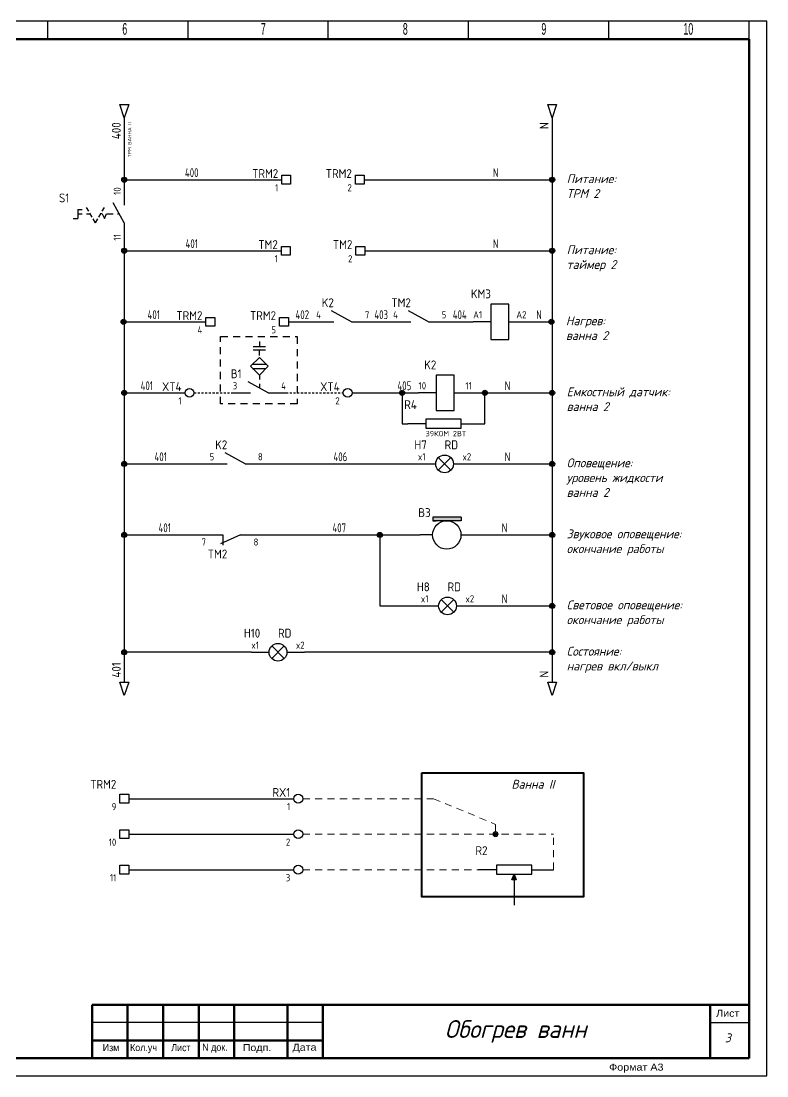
# Model space of a CAD drawing. Extents: x -319 to 3117, y -991 to 292.
# Drawn here: x 645.2 to 855.2, y -5 to 292 of the extents above; entities that cross this region are included whole.
import ezdxf
from ezdxf.enums import TextEntityAlignment as Align

# ---------------------------------------------------------------- set-up
doc = ezdxf.new("R2010")
doc.units = 0
doc.linetypes.add('Caddy_Dash', pattern=[3.5, 2, -1.5])
doc.linetypes.add('Caddy_Solid', pattern=[0])
doc.layers.get('0').update_dxf_attribs({"lineweight": 15})
for name, color, linetype in [('100', 7, 'Continuous'), ('DESC', 94, 'Continuous'), ('MISC', 7, 'Continuous'), ('SYMS', 7, 'Continuous'), ('TAGS', 7, 'Continuous'), ('TERMS', 7, 'Continuous'), ('WIRECOPY', 84, 'Continuous'), ('WIREFIXED', 84, 'Continuous'), ('WIREREF', 255, 'Continuous'), ('WIREREF_DEST', 84, 'Continuous'), ('WIRES', 7, 'Continuous')]:
    doc.layers.add(name, color=color, linetype=linetype)
doc.styles.add('Caddy_Vectorfont1n', font='arial.ttf', dxfattribs={"width": 1.1})
doc.styles.add('Caddy_Vectorfont1p', font='arial.ttf', dxfattribs={"width": 0.9})
doc.styles.add('SIMPLEX', font='simplex')
doc.styles.get("Standard").update_dxf_attribs({"font": 'GOST_Common Italic_0.ttf'})
doc.styles.add('WD_IEC', font='ISOCP2.shx', dxfattribs={"width": 0.9, "height": 4})

# ---------------------------------------------------------------- blocks, each defined once
blk = doc.blocks.new('HA1S4')
blk.add_lwpolyline([(0, -3.75), (-1.25, 0), (1.25, 0)], close=True)
at = {"style": 'WD_IEC', "flags": 8}
blk.add_attdef('WIRENO', (-1, 1.25), '', height=2.5, rotation=90, dxfattribs=at)
at = {"style": 'WD_IEC'}
blk.add_attdef('DESC1', text='', height=2.5, rotation=90, dxfattribs=at).set_placement((1, 1.25), align=Align.TOP_LEFT)
at = {"style": 'WD_IEC', "flags": 1}
blk.add_attdef('X2TERM01', (0, 0), '', height=0.32, dxfattribs=at)
blk.add_attdef('SIGCODE', text='', height=1, dxfattribs=at).set_placement((-2.5, -3.2), align=Align.RIGHT)
at = {"style": 'WD_IEC'}
blk.add_attdef('XREF', text='', height=2.5, rotation=90, dxfattribs=at).set_placement((0, -5), align=Align.MIDDLE_RIGHT)
blk = doc.blocks.new('HA1D2')
blk.add_lwpolyline([(0, 0), (-1.25, 3.75), (1.25, 3.75)], close=True)
at = {"style": 'WD_IEC'}
blk.add_attdef('XREF', text='', height=2.5, rotation=90, dxfattribs=at).set_placement((0, 5), align=Align.MIDDLE_LEFT)
at = {"style": 'WD_IEC', "flags": 1}
blk.add_attdef('SIGCODE', text='', height=1, dxfattribs=at).set_placement((-2.5, 1.8), align=Align.RIGHT)
blk.add_attdef('X8TERM01', (0, 0), '', height=0.32, dxfattribs=at)
at = {"style": 'WD_IEC', "flags": 8}
blk.add_attdef('WIRENO', text='', height=2.5, rotation=90, dxfattribs=at).set_placement((-1, -1.25), align=Align.RIGHT)
at = {"style": 'WD_IEC'}
blk.add_attdef('DESC1', text='', height=2.5, rotation=90, dxfattribs=at).set_placement((1, -1.25), align=Align.TOP_RIGHT)
blk = doc.blocks.new('WDDOT')
for radius in [0.72, 0.449, 0.223]:
    blk.add_circle((0, 0), radius)
blk = doc.blocks.new('HT0001')
for p, q in [((-1.25, -1.25), (-1.25, 1.25)), ((-1.25, 1.25), (1.25, 1.25)), ((1.25, 1.25), (1.25, -1.25)), ((1.25, -1.25), (-1.25, -1.25))]:
    blk.add_line(p, q)
at = {"style": 'WD_IEC'}
for tag, p in [('INST', (-2.25, 6.5)), ('LOC', (-2.25, 3.5)), ('DESC1', (-2.25, -6.25)), ('DESC2', (-2.25, -9.25)), ('DESC3', (-2.25, -12.25))]:
    blk.add_attdef(tag, text='', height=2.5, dxfattribs=at).set_placement(p, align=Align.RIGHT)
at = {"style": 'WD_IEC', "flags": 1}
for tag, p, height in [('ASSYCODE', (2.75, 10.75), 1), ('CATDESC', (2.75, 9.25), 1), ('MFG', (2.75, 7.25), 1.5), ('CAT', (2.75, 4.75), 1.5), ('X4PIN01', (-1.25, 1), 0.25), ('X4TERM01', (-1.25, 0), 0.25), ('X4TERMDESC01', (-1.25, 0.5), 0.4), ('STRIPSEQ', (0, 0), 0.025), ('X2PIN01', (0, 2.25), 0.25), ('X2TERM01', (0, 1.25), 0.25), ('X8PIN01', (0, -0.25), 0.25), ('X2TERMDESC01', (0, 1.75), 0.4), ('X1PIN01', (1.25, 1), 0.25), ('X1TERM01', (1.25, 0), 0.25), ('X1TERMDESC01', (1.25, 0.5), 0.4), ('LINKTERM', (0, -0.04), 0.025), ('X8TERM01', (0, -1.25), 0.25), ('X8TERMDESC01', (0, -0.75), 0.4)]:
    blk.add_attdef(tag, p, '', height=height, dxfattribs=at)
at = {"style": 'WD_IEC', "flags": 8}
for tag, height, p in [('TAGSTRIP', 2.5, (-2.25, 0.5)), ('TERM01', 2, (-2.25, -3.25))]:
    blk.add_attdef(tag, text='', height=height, dxfattribs=at).set_placement(p, align=Align.RIGHT)
blk = doc.blocks.new('HMS1')
for p, q in [((-2.5, 0), (-7.5, 0)), ((2.5, 0), (7.5, 0))]:
    blk.add_line(p, q)
blk.add_lwpolyline([(-2.5, -5), (2.5, -5), (2.5, 5), (-2.5, 5)], close=True)
at = {"style": 'WD_IEC'}
for tag, p in [('INST', (-2.5, 13.62)), ('LOC', (-2.5, 10.12)), ('TAG1', (-2.5, 6.62)), ('DESC1', (-2.5, -10)), ('DESC2', (-2.5, -13.5)), ('DESC3', (-2.5, -17))]:
    blk.add_attdef(tag, text='', height=2.5, dxfattribs=at).set_placement(p, align=Align.RIGHT)
for tag, p, height, flags in [('MFG', (4.92, 12.12), 1.5, 9), ('CAT', (4.92, 9.62), 1.5, 9), ('TERM01', (-7.5, 1), 2, 8), ('X2LINK', (0, 5), 0.32, 1), ('X4TERM01', (-7.5, 0), 0.32, 1), ('X1TERM02', (7.5, 0), 0.32, 1), ('ASSYCODE', (3.5, -1.5), 1, 1), ('FAMILY', (3.5, -3), 1, 1), ('X8LINK', (0, -5), 0.32, 1), ('CATDESC', (3.5, -4.5), 1, 1)]:
    blk.add_attdef(tag, p, '', height=height, dxfattribs=dict(at, flags=flags))
at = {"style": 'WD_IEC', "flags": 8}
blk.add_attdef('TERM02', text='', height=2, dxfattribs=at).set_placement((7.5, 1), align=Align.RIGHT)
at = {"lineweight": 15, "style": 'WD_IEC'}
for tag, p in [('NO', (26.25, 0)), ('NC', (26.25, -4))]:
    blk.add_attdef(tag, text='', height=2.5, dxfattribs=at).set_placement(p, align=Align.RIGHT)
for tag, p in [('XREFNO', (27.75, 0)), ('XREFNC', (27.75, -4))]:
    blk.add_attdef(tag, p, '', height=2.5, dxfattribs=at)
blk = doc.blocks.new('HPX11C')
for p, q in [((1.75, 12.94), (-1.75, 12.94)), ((1.75, 12.06), (-1.75, 12.06)), ((0, 14.47), (0, 12.94)), ((0, 10.53), (0, 12.06)), ((-1.88, 8.12), (1.87, 8.12)), ((-1.88, 6.87), (1.87, 6.87)), ((2.5, 0), (-3.13, 3.12)), ((0, 5), (0, 3.75)), ((0, 2.5), (0, 1.39)), ((2.5, 0), (7.5, 0)), ((-7.5, 0), (-2.5, 0))]:
    blk.add_line(p, q)
blk.add_lwpolyline([(-2.5, 7.5), (0, 5), (2.5, 7.5), (0, 10)], close=True)
at = {"style": 'WD_IEC'}
for tag, p, height, flags in [('X2LINK', (0, 15.5), 0.32, 1), ('MFG', (4.92, 10.87), 1.5, 9), ('CAT', (4.92, 8.37), 1.5, 9), ('TERM01', (-7.5, 1), 2, 8), ('X4TERM01', (-7.5, 0), 0.32, 1), ('X8LINK', (0, 0), 0.32, 1), ('X1TERM02', (7.5, 0), 0.32, 1), ('ASSYCODE', (4.75, -2.75), 1, 1), ('FAMILY', (4.75, -4.25), 1, 1), ('CATDESC', (4.75, -5.75), 1, 1), ('CONTACT', (4.75, -7.5), 1, 1), ('COMMON', (6, -8.75), 1, 1)]:
    blk.add_attdef(tag, p, '', height=height, dxfattribs=dict(at, flags=flags))
for tag, p in [('INST', (-5, 10.12)), ('LOC', (-5, 7.12)), ('TAG1', (-5, 4.12)), ('DESC1', (-5, -11.75)), ('DESC2', (-5, -14.75)), ('DESC3', (-5, -17.75))]:
    blk.add_attdef(tag, text='', height=2.5, dxfattribs=at).set_placement(p, align=Align.RIGHT)
at = {"style": 'WD_IEC', "flags": 8}
blk.add_attdef('TERM02', text='', height=2, dxfattribs=at).set_placement((7.5, 1), align=Align.RIGHT)
at = {"lineweight": 15, "style": 'WD_IEC'}
for tag, p in [('XREF', (-5, -8.75)), ('WDTAGALT', (-5, -20.75))]:
    blk.add_attdef(tag, text='', height=2.5, dxfattribs=at).set_placement(p, align=Align.RIGHT)
blk = doc.blocks.new('HCR1')
for p, q in [((-2.5, 0), (-7.5, 0)), ((2.5, 0), (7.5, 0))]:
    blk.add_line(p, q)
blk.add_lwpolyline([(-2.5, -5), (2.5, -5), (2.5, 5), (-2.5, 5)], close=True)
at = {"style": 'WD_IEC'}
for tag, p in [('INST', (-2.5, 13.62)), ('LOC', (-2.5, 10.12)), ('TAG1', (-2.5, 6.62)), ('DESC1', (-2.5, -10)), ('DESC2', (-2.5, -13.5)), ('DESC3', (-2.5, -17))]:
    blk.add_attdef(tag, text='', height=2.5, dxfattribs=at).set_placement(p, align=Align.RIGHT)
for tag, p, height, flags in [('MFG', (4.92, 12.12), 1.5, 9), ('CAT', (4.92, 9.62), 1.5, 9), ('TERM01', (-7.5, 1), 2, 8), ('X2LINK', (0, 5), 0.32, 1), ('X4TERM01', (-7.5, 0), 0.32, 1), ('X1TERM02', (7.5, 0), 0.32, 1), ('ASSYCODE', (3.5, -1.5), 1, 1), ('FAMILY', (3.5, -3), 1, 1), ('X8LINK', (0, -5), 0.32, 1), ('CATDESC', (3.5, -4.5), 1, 1)]:
    blk.add_attdef(tag, p, '', height=height, dxfattribs=dict(at, flags=flags))
at = {"style": 'WD_IEC', "flags": 8}
blk.add_attdef('TERM02', text='', height=2, dxfattribs=at).set_placement((7.5, 1), align=Align.RIGHT)
at = {"lineweight": 15, "style": 'WD_IEC'}
for tag, p in [('NO', (26.25, 0)), ('NC', (26.25, -4))]:
    blk.add_attdef(tag, text='', height=2.5, dxfattribs=at).set_placement(p, align=Align.RIGHT)
for tag, p in [('XREFNO', (27.75, 0)), ('XREFNC', (27.75, -4))]:
    blk.add_attdef(tag, p, '', height=2.5, dxfattribs=at)
blk = doc.blocks.new('HCR21')
for p, q in [((2.5, 0), (-3.125, 3.125)), ((-7.5, 0), (-2.5, 0)), ((2.5, 0), (7.5, 0))]:
    blk.add_line(p, q)
at = {"style": 'WD_IEC'}
for tag, p in [('INST', (-2.5, 11.125)), ('LOC', (-2.5, 7.625)), ('TAG2', (-2.5, 4.125)), ('DESC1', (-2.5, -10)), ('DESC2', (-2.5, -13.5)), ('DESC3', (-2.5, -17))]:
    blk.add_attdef(tag, text='', height=2.5, dxfattribs=at).set_placement(p, align=Align.RIGHT)
for tag, p, height, flags in [('TERM01', (-7.5, 1), 2, 8), ('X4TERM01', (-7.5, 0), 0.32, 1), ('X2LINK', (0, 2), 0.32, 1), ('X8LINK', (0, 0.5), 0.32, 1), ('X1TERM02', (7.5, 0), 0.32, 1), ('CONTACT', (6.5, -2.25), 1, 1), ('FAMILY', (6.5, -3.75), 1, 1)]:
    blk.add_attdef(tag, p, '', height=height, dxfattribs=dict(at, flags=flags))
at = {"style": 'WD_IEC', "flags": 8}
for tag, height, p in [('TERM02', 2, (7.5, 1)), ('XREF', 2.5, (-2.5, -6.25))]:
    blk.add_attdef(tag, text='', height=height, dxfattribs=at).set_placement(p, align=Align.RIGHT)
blk = doc.blocks.new('VSS112')
for p, q in [((0, 7.5), (0, 2.5)), ((0, -2.5), (-3.12, 3.12)), ((-13.12, 1.25), (-11.88, 1.25)), ((-13.12, 1.25), (-13.12, -1.25)), ((-13.12, 0), (-11.88, 0)), ((-10, 0.75), (-10.62, 1.83)), ((-10.62, 0), (-9.57, 0)), ((-9.06, -0.88), (-9.69, 0.21)), ((-7.19, -0.88), (-6.56, 0.21)), ((-6.25, 0), (-6.68, 0)), ((-6.25, 0.75), (-5.62, 1.83)), ((-6.25, 0), (-5.62, -1.25)), ((-5.62, -1.25), (-5, 0)), ((-5, 0), (-3.12, 0)), ((-1.88, 0), (-1.39, 0)), ((-14.38, -1.25), (-13.12, -1.25)), ((-8.12, -2.5), (-8.75, -1.42)), ((-8.12, -2.5), (-7.5, -1.42)), ((0, -2.5), (0, -7.5))]:
    blk.add_line(p, q)
at = {"style": 'WD_IEC'}
for tag, p in [('INST', (-15.5, 9.25)), ('LOC', (-15.5, 6.25)), ('TAG1', (-15.5, 3.25)), ('DESC1', (-15.5, -9.35)), ('DESC2', (-15.5, -12.35)), ('DESC3', (-15.5, -15.35))]:
    blk.add_attdef(tag, text='', height=2.5, dxfattribs=at).set_placement(p, align=Align.RIGHT)
at = {"style": 'WD_IEC', "flags": 8}
for tag, p in [('POS2', (-5.62, 3.5)), ('POS1', (-10.62, 3.5))]:
    blk.add_attdef(tag, text='', height=2, rotation=90, dxfattribs=at).set_placement(p, align=Align.MIDDLE_LEFT)
at = {"style": 'WD_IEC'}
blk.add_attdef('TERM01', text='', height=2, rotation=90, dxfattribs=at).set_placement((-1, 7.5), align=Align.RIGHT)
at = {"style": 'WD_IEC', "flags": 1}
for tag, p, height in [('X2TERM01', (0, 7.5), 0.32), ('CONTACT', (0.5, 4.5), 1), ('COMMON', (1.75, 3.25), 1), ('X1LINK', (0, 0), 0.32), ('X8TERM02', (0, -7.5), 0.32), ('ASSYCODE', (1, -9), 1), ('FAMILY', (1, -10.5), 1), ('CATDESC', (1, -12), 1)]:
    blk.add_attdef(tag, p, '', height=height, dxfattribs=at)
at = {"style": 'WD_IEC', "flags": 9}
for tag, p in [('MFG', (-16, -0.25)), ('CAT', (-16, -2.75))]:
    blk.add_attdef(tag, text='', height=1.5, dxfattribs=at).set_placement(p, align=Align.RIGHT)
at = {"style": 'WD_IEC'}
blk.add_attdef('TERM02', (-1, -7.5), '', height=2, rotation=90, dxfattribs=at)
at = {"lineweight": 15, "style": 'WD_IEC'}
blk.add_attdef('XREF', text='', height=2.5, dxfattribs=at).set_placement((-15.5, -6.35), align=Align.RIGHT)
blk.add_attdef('STATE', (1.25, -6.35), '', height=2.5, dxfattribs=at)
blk = doc.blocks.new('HLT1R')
for p, q in [((-7.5, 0), (-2.5, 0)), ((1.77, -1.77), (-1.77, 1.77)), ((1.77, 1.77), (-1.77, -1.77)), ((2.5, 0), (7.5, 0))]:
    blk.add_line(p, q)
blk.add_circle((0, 0), 2.5)
at = {"style": 'WD_IEC'}
for tag, p in [('INST', (-5, 11.12)), ('LOC', (-5, 7.62)), ('TAG1', (-5, 4.12)), ('DESC1', (-5, -10)), ('DESC2', (-5, -13.5)), ('DESC3', (-5, -17))]:
    blk.add_attdef(tag, text='', height=2.5, dxfattribs=at).set_placement(p, align=Align.RIGHT)
for tag, p, height, flags in [('MFG', (4.92, 12.12), 1.5, 9), ('CAT', (4.92, 9.62), 1.5, 9), ('TERM01', (-7.5, 1), 2, 8), ('X4TERM01', (-7.5, 0), 0.32, 1), ('X2LINK', (0, 2.5), 0.32, 1), ('X1TERM02', (7.5, 0), 0.32, 1), ('X8LINK', (0, -2.5), 0.32, 1), ('ASSYCODE', (8.5, -4), 1, 1), ('FAMILY', (8.5, -5.5), 1, 1), ('CATDESC', (8.5, -7), 1, 1)]:
    blk.add_attdef(tag, p, '', height=height, dxfattribs=dict(at, flags=flags))
at = {"lineweight": 15, "style": 'WD_IEC'}
blk.add_attdef('COLOR', (0, 4.12), '', height=2.5, dxfattribs=at)
at = {"style": 'WD_IEC', "flags": 8}
blk.add_attdef('TERM02', text='', height=2, dxfattribs=at).set_placement((7.5, 1), align=Align.RIGHT)
at = {"lineweight": 15, "style": 'WD_IEC'}
for tag, p in [('XREF', (-5, -6.25)), ('WDTAGALT', (-5, -20))]:
    blk.add_attdef(tag, text='', height=2.5, dxfattribs=at).set_placement(p, align=Align.RIGHT)
blk = doc.blocks.new('HCR22')
for p, q in [((-7.5, 0), (-2.5, 0)), ((2.5, 0), (-3.125, 2.5)), ((-2.5, 0), (-2.5, 2.8678)), ((2.5, 0), (7.5, 0))]:
    blk.add_line(p, q)
at = {"style": 'WD_IEC'}
for tag, p in [('INST', (-1.25, 11.125)), ('LOC', (-1.25, 7.625)), ('TAG2', (-1.25, 4.125)), ('DESC1', (-1.25, -10)), ('DESC2', (-1.25, -13.5)), ('DESC3', (-1.25, -17))]:
    blk.add_attdef(tag, text='', height=2.5, dxfattribs=at).set_placement(p, align=Align.RIGHT)
for tag, p, height, flags in [('TERM01', (-8.5, 1), 2, 8), ('X4TERM01', (-7.5, 0), 0.32, 1), ('X2LINK', (0, 1.5), 0.32, 1), ('X8LINK', (0, 0.5), 0.32, 1), ('X1TERM02', (7.5, 0), 0.32, 1), ('CONTACT', (7.75, -2.25), 1, 1), ('FAMILY', (7.75, -3.75), 1, 1)]:
    blk.add_attdef(tag, p, '', height=height, dxfattribs=dict(at, flags=flags))
at = {"style": 'WD_IEC', "flags": 8}
for tag, height, p in [('TERM02', 2, (7.5, 1)), ('XREF', 2.5, (-1.25, -6.25))]:
    blk.add_attdef(tag, text='', height=height, dxfattribs=at).set_placement(p, align=Align.RIGHT)
blk = doc.blocks.new('HAN1B9')
blk.add_hatch(color=256).paths.add_polyline_path([(4.04, 4.97), (-3.95, 4.97), (-3.95, 3.97), (-2.96, 3.97), (4.04, 3.97)])
for p, q in [((4.04, 3.97), (-3.96, 3.97)), ((-3.96, 3.97), (-2.96, 3.97)), ((4.04, 4.97), (-3.95, 4.97)), ((-3.95, 4.97), (-3.95, 3.97)), ((4.04, 4.97), (4.04, 3.97)), ((-4, 0), (-7.5, 0)), ((4, 0), (7.5, 0))]:
    blk.add_line(p, q)
blk.add_circle((0, 0), 4)
at = {"style": 'WD_IEC'}
for tag, height, p in [('INST', 2.5, (-4.54, 11.03)), ('LOC', 2.5, (-4.54, 8.03)), ('TAG1', 2.5, (-4.54, 5.03)), ('TERM02', 2, (7.79, 0.97)), ('DESC1', 2.5, (-4.87, -7.23)), ('DESC2', 2.5, (-4.87, -10.23)), ('DESC3', 2.5, (-4.87, -13.23))]:
    blk.add_attdef(tag, text='', height=height, dxfattribs=at).set_placement(p, align=Align.RIGHT)
at = {"style": 'WD_IEC', "flags": 9}
for tag, p in [('MFG', (7.84, 6.27)), ('CAT', (7.84, 3.77))]:
    blk.add_attdef(tag, text='', height=1.5, dxfattribs=at).set_placement(p, align=Align.RIGHT)
at = {"style": 'WD_IEC'}
blk.add_attdef('TERM01', (-8.04, 0.97), '', height=2, dxfattribs=at)
at = {"style": 'WD_IEC', "flags": 1}
for tag, p, height in [('X4TERM01', (-7.5, 0), 0.32), ('X1TERM02', (7.5, 0), 0.32), ('ASSYCODE', (4.24, -3.78), 1), ('FAMILY', (4.24, -5.28), 1), ('CATDESC', (4.24, -6.78), 1)]:
    blk.add_attdef(tag, p, '', height=height, dxfattribs=at)
at = {"lineweight": 15, "style": 'WD_IEC'}
blk.add_attdef('XREF', text='', height=2.5, dxfattribs=at).set_placement((-4.87, -4.23), align=Align.RIGHT)
blk = doc.blocks.new('WD_WCH')
at = {"linetype": 'Continuous', "style": 'WD_IEC', "width": 0.8}
blk.add_attdef('WIRECOPY', text='', height=2.5, dxfattribs=at).set_placement((0, 0.75), align=Align.CENTER)
blk = doc.blocks.new('WD_WNH')
at = {"linetype": 'Continuous', "style": 'WD_IEC', "width": 0.8}
blk.add_attdef('WIRENO', text='', height=2.5, dxfattribs=at).set_placement((0, 0.75), align=Align.CENTER)
at = {"style": 'WD_IEC', "flags": 1}
for tag, p in [('W08USER', (0, 0.375)), ('W04USER', (0, 0.875)), ('W05USER', (0, 0.75)), ('W09USER', (0, 0.25)), ('W03USER', (0, 1)), ('W06USER', (0, 0.625)), ('W07USER', (0, 0.5)), ('W02USER', (0, 1.125)), ('W01USER', (0, 1.25)), ('W10USER', (0, 0.125))]:
    blk.add_attdef(tag, text='', height=0.08, dxfattribs=at).set_placement(p, align=Align.CENTER)
blk = doc.blocks.new('HVR1B')
for p, q in [((-5, 0), (-10, 0)), ((5, 0), (10, 0)), ((0, -1.25), (0, -10))]:
    blk.add_line(p, q)
for points in [[(-5, -1.25), (5, -1.25), (5, 1.25), (-5, 1.25)], [(0.62, -2.83), (-0.62, -2.83), (0, -1.25)]]:
    blk.add_lwpolyline(points, close=True)
blk.add_solid([(0, -1.25), (0.62, -2.83), (-0.62, -2.83)])
at = {"style": 'WD_IEC'}
for tag, p in [('INST', (-7.5, 11.12)), ('LOC', (-7.5, 7.62)), ('TAG1', (-7.5, 4.12)), ('RATING1', (-7.5, -7.5)), ('DESC1', (-7.5, -11)), ('DESC2', (-7.5, -14.5)), ('DESC3', (-7.5, -18))]:
    blk.add_attdef(tag, text='', height=2.5, dxfattribs=at).set_placement(p, align=Align.RIGHT)
for tag, p, height, flags in [('MFG', (2.42, 12.12), 1.5, 9), ('CAT', (2.42, 9.62), 1.5, 9), ('TERM01', (-10, 1), 2, 8), ('X4TERM01', (-10, 0), 0.32, 1), ('X1TERM02', (10, 0), 0.32, 1), ('ASSYCODE', (9.75, -2.75), 1, 1), ('FAMILY', (9.75, -4.25), 1, 1), ('CATDESC', (9.75, -5.75), 1, 1), ('X8TERM03', (0, -10), 0.32, 1)]:
    blk.add_attdef(tag, p, '', height=height, dxfattribs=dict(at, flags=flags))
at = {"style": 'WD_IEC', "flags": 8}
blk.add_attdef('TERM02', text='', height=2, dxfattribs=at).set_placement((10, 1), align=Align.RIGHT)
at = {"style": 'WD_IEC'}
blk.add_attdef('TERM03', (-1, -10), '', height=2, rotation=90, dxfattribs=at)
blk = doc.blocks.new('HT0002')
blk.add_circle((0, 0), 1.25)
at = {"style": 'WD_IEC'}
for tag, p in [('INST', (-2.25, 6.5)), ('LOC', (-2.25, 3.5)), ('DESC1', (-2.25, -6.25)), ('DESC2', (-2.25, -9.25)), ('DESC3', (-2.25, -12.25))]:
    blk.add_attdef(tag, text='', height=2.5, dxfattribs=at).set_placement(p, align=Align.RIGHT)
at = {"style": 'WD_IEC', "flags": 1}
for tag, p, height in [('ASSYCODE', (2.75, 10.75), 1), ('CATDESC', (2.75, 9.25), 1), ('MFG', (2.75, 7.25), 1.5), ('CAT', (2.75, 4.75), 1.5), ('X4PIN01', (-1.25, 1), 0.25), ('X4TERM01', (-1.25, 0), 0.25), ('X4TERMDESC01', (-1.25, 0.5), 0.4), ('STRIPSEQ', (0, 0), 0.025), ('X2PIN01', (0, 2.25), 0.25), ('X2TERM01', (0, 1.25), 0.25), ('X8PIN01', (0, -0.25), 0.25), ('X2TERMDESC01', (0, 1.75), 0.4), ('X1PIN01', (1.25, 1), 0.25), ('X1TERM01', (1.25, 0), 0.25), ('X1TERMDESC01', (1.25, 0.5), 0.4), ('LINKTERM', (0, -0.04), 0.025), ('X8TERM01', (0, -1.25), 0.25), ('X8TERMDESC01', (0, -0.75), 0.4)]:
    blk.add_attdef(tag, p, '', height=height, dxfattribs=at)
at = {"style": 'WD_IEC', "flags": 8}
for tag, height, p in [('TAGSTRIP', 2.5, (-2.25, 0.5)), ('TERM01', 2, (-2.25, -3.25))]:
    blk.add_attdef(tag, text='', height=height, dxfattribs=at).set_placement(p, align=Align.RIGHT)
blk = doc.blocks.new('HRE1B')
for p, q in [((-5, 0), (-10, 0)), ((5, 0), (10, 0))]:
    blk.add_line(p, q)
blk.add_lwpolyline([(-5, -1.25), (5, -1.25), (5, 1.25), (-5, 1.25)], close=True)
at = {"style": 'WD_IEC'}
for tag, p in [('INST', (-7.5, 11.12)), ('LOC', (-7.5, 7.62)), ('TAG1', (-7.5, 4.12)), ('DESC1', (-7.5, -7.25)), ('DESC2', (-7.5, -10.75)), ('DESC3', (-7.5, -14.25))]:
    blk.add_attdef(tag, text='', height=2.5, dxfattribs=at).set_placement(p, align=Align.RIGHT)
for tag, p, height, flags in [('MFG', (7.42, 12.12), 1.5, 9), ('CAT', (7.42, 9.62), 1.5, 9), ('TERM01', (-10, 1), 2, 8), ('X4TERM01', (-10, 0), 0.32, 1), ('X1TERM02', (10, 0), 0.32, 1), ('ASSYCODE', (6, -2.75), 1, 1), ('FAMILY', (6, -4.25), 1, 1), ('CATDESC', (6, -5.75), 1, 1)]:
    blk.add_attdef(tag, p, '', height=height, dxfattribs=dict(at, flags=flags))
blk.add_attdef('RATING1', (-2.58, 4.12), '', height=2.5, dxfattribs=at)
at = {"style": 'WD_IEC', "flags": 8}
blk.add_attdef('TERM02', text='', height=2, dxfattribs=at).set_placement((10, 1), align=Align.RIGHT)

msp = doc.modelspace()

# ---------------------------------------------------------------- linework, layer by layer
at = {"linetype": 'Caddy_Solid', "lineweight": 25}
for p, q in [((652.715, 287), (652.715, 292)), ((692.215, 287), (692.215, 292)), ((731.715, 287), (731.715, 292)), ((771.215, 287), (771.215, 292)), ((810.715, 287), (810.715, 292)), ((850.215, 287), (850.215, 292))]:
    msp.add_line(p, q, dxfattribs=at)
at = {"linetype": 'Caddy_Dash'}
for p, q in [((724.504, 73.06), (761.366, 73.06)), ((761.366, 73.06), (778.812, 65.833)), ((778.812, 65.833), (778.812, 63.06)), ((724.504, 63.06), (795.168, 63.06)), ((795.168, 53.06), (795.168, 63.06)), ((724.504, 53.06), (774.041, 53.06))]:
    msp.add_line(p, q, dxfattribs=at)
at = {"layer": '100', "linetype": 'Caddy_Solid', "lineweight": 50}
for p, q in [((455.215, 286.939), (850.215, 286.939)), ((850.215, 286.939), (850.215, 0)), ((665.215, 15), (850.215, 15)), ((665.215, 0), (665.215, 15)), ((675.215, 0), (675.215, 15)), ((685.215, 0), (685.215, 15)), ((695.215, 0), (695.215, 15)), ((705.215, 0), (705.215, 15)), ((720.215, 0), (720.215, 15)), ((730.215, 0), (730.215, 15)), ((839.215, 0), (839.215, 15)), ((665.215, 5), (730.215, 5)), ((850.215, 0), (443.215, 0))]:
    msp.add_line(p, q, dxfattribs=at)
at = {"layer": '100', "linetype": 'Caddy_Solid', "lineweight": 25}
for p, q in [((730.215, 10), (665.215, 10)), ((839.215, 10), (850.215, 10))]:
    msp.add_line(p, q, dxfattribs=at)
at = {"layer": 'SYMS'}
msp.add_lwpolyline([(435.215, -5), (855.215, -5), (855.215, 292), (435.215, 292)], close=True, dxfattribs=at)
at = {"layer": 'SYMS', "linetype": 'Caddy_Dash'}
msp.add_lwpolyline([(701.392, 203.161), (722.984, 203.161), (722.984, 184.215), (701.392, 184.215)], close=True, dxfattribs=at)
at = {"layer": 'SYMS', "lineweight": 40}
msp.add_lwpolyline([(758.059, 80.31), (803.537, 80.31), (803.537, 45.457), (758.059, 45.457)], close=True, dxfattribs=at)
at = {"layer": 'WIRES'}
for p, q in [((674.276, 264.761), (674.276, 245.206)), ((674.276, 247.325), (718.612, 247.325)), ((674.276, 230.206), (674.276, 105.886)), ((674.276, 227.325), (718.496, 227.325)), ((674.072, 207.325), (697.273, 207.325)), ((720.501, 207.325), (728.277, 207.325)), ((743.277, 207.325), (749.953, 207.325)), ((764.953, 207.325), (772.509, 207.325)), ((674.276, 187.325), (691.385, 187.325)), ((738.419, 187.325), (757.134, 187.325)), ((752.482, 187.325), (752.482, 178.627)), ((775.8, 178.627), (775.8, 187.325)), ((752.482, 178.627), (754.141, 178.627)), ((774.141, 178.627), (775.8, 178.627)), ((674.276, 167.325), (698.271, 167.325)), ((713.271, 167.325), (756.959, 167.325)), ((674.276, 147.325), (697.026, 147.325)), ((712.026, 147.325), (757.579, 147.325)), ((746.205, 147.325), (746.205, 127.325)), ((746.205, 127.325), (757.787, 127.325)), ((710.052, 114.279), (674.276, 114.279)), ((675.526, 73.06), (722.004, 73.06)), ((675.526, 63.06), (722.004, 63.06)), ((675.526, 53.06), (722.004, 53.06))]:
    msp.add_line(p, q, dxfattribs=at)
at = {"layer": 'WIRES', "color": 150}
for p, q in [((794.737, 264.761), (794.737, 105.886)), ((741.84, 247.325), (794.737, 247.325)), ((741.994, 227.325), (794.737, 227.325)), ((787.509, 207.325), (794.534, 207.325)), ((772.134, 187.325), (794.737, 187.325)), ((771.959, 167.325), (794.737, 167.325)), ((772.579, 147.325), (794.737, 147.325)), ((772.787, 127.325), (794.737, 127.325)), ((794.737, 114.279), (725.052, 114.279))]:
    msp.add_line(p, q, dxfattribs=at)
at = {"layer": 'WIRES', "linetype": 'Caddy_Dash', "ltscale": 0.3}
for p, q in [((693.885, 187.325), (704.798, 187.325)), ((719.798, 187.325), (735.919, 187.325))]:
    msp.add_line(p, q, dxfattribs=at)
at = {"layer": 'WIRES', "linetype": 'Caddy_Dash'}
msp.add_line((794.041, 53.06), (795.168, 53.06), dxfattribs=at)

# ---------------------------------------------------------------- block references
at = {"linetype": 'Caddy_Dash'}
msp.add_blockref('WDDOT', (778.812, 63.06), dxfattribs=at)
at = {"layer": 'SYMS'}
ref = msp.add_blockref('HA1D2', (674.276, 264.761), dxfattribs=at)
ref.add_attrib('DESC1', 'ТРМ ВАННА II', dxfattribs={"layer": 'DESC', "height": 1, "rotation": 90, "style": 'SIMPLEX'}).set_placement((675.276, 263.511), align=Align.TOP_RIGHT)
ref.add_attrib('WIRENO', '400', dxfattribs={"layer": 'WIREREF_DEST', "height": 2.5, "rotation": 90, "style": 'WD_IEC', "flags": 8}).set_placement((673.276, 263.511), align=Align.RIGHT)
ref = msp.add_blockref('HA1D2', (794.737, 264.761), dxfattribs=at)
ref.add_attrib('WIRENO', 'N', dxfattribs={"layer": 'WIREREF_DEST', "height": 2.5, "rotation": 90, "style": 'WD_IEC', "flags": 8}).set_placement((793.737, 263.511), align=Align.RIGHT)
ref = msp.add_blockref('HT0001', (719.862, 247.325), dxfattribs=at)
ref.add_attrib('TERM01', '1', dxfattribs={"layer": 'TERMS', "height": 2, "style": 'WD_IEC', "flags": 8}).set_placement((717.612, 244.075), align=Align.RIGHT)
ref.add_attrib('TAGSTRIP', 'TRM2', dxfattribs={"layer": 'TAGS', "height": 2.5, "style": 'WD_IEC', "flags": 8}).set_placement((717.612, 247.825), align=Align.RIGHT)
ref = msp.add_blockref('HT0001', (740.59, 247.325), dxfattribs=at)
ref.add_attrib('TERM01', '2', dxfattribs={"layer": 'TERMS', "height": 2, "style": 'WD_IEC', "flags": 8}).set_placement((738.34, 244.075), align=Align.RIGHT)
ref.add_attrib('TAGSTRIP', 'TRM2', dxfattribs={"layer": 'TAGS', "height": 2.5, "style": 'WD_IEC', "flags": 8}).set_placement((738.34, 247.825), align=Align.RIGHT)
for p in [(674.276, 247.325), (794.737, 247.325), (674.276, 227.325), (794.737, 227.325), (674.072, 207.325), (794.534, 207.325), (674.276, 187.325), (752.482, 187.325), (775.8, 187.325), (794.737, 187.325), (674.276, 167.325), (794.737, 167.325), (674.276, 147.325), (746.205, 147.325), (794.737, 147.325), (794.737, 127.325), (674.276, 114.279), (794.737, 114.279)]:
    msp.add_blockref('WDDOT', p, dxfattribs=at)
ref = msp.add_blockref('VSS112', (674.276, 237.706), dxfattribs=at)
ref.add_attrib('TERM02', '11', (673.276, 230.206), dxfattribs={"layer": 'TERMS', "height": 2, "rotation": 90, "style": 'WD_IEC'})
ref.add_attrib('TERM01', '10', dxfattribs={"layer": 'TERMS', "height": 2, "rotation": 90, "style": 'WD_IEC'}).set_placement((673.276, 245.206), align=Align.RIGHT)
ref.add_attrib('TAG1', 'S1', dxfattribs={"layer": 'TAGS', "height": 2.5, "style": 'WD_IEC'}).set_placement((658.776, 240.956), align=Align.RIGHT)
ref = msp.add_blockref('HT0001', (719.746, 227.325), dxfattribs=at)
ref.add_attrib('TERM01', '1', dxfattribs={"layer": 'TERMS', "height": 2, "style": 'WD_IEC', "flags": 8}).set_placement((717.496, 224.075), align=Align.RIGHT)
ref.add_attrib('TAGSTRIP', 'TM2', dxfattribs={"layer": 'TAGS', "height": 2.5, "style": 'WD_IEC', "flags": 8}).set_placement((717.496, 227.825), align=Align.RIGHT)
ref = msp.add_blockref('HT0001', (740.744, 227.325), dxfattribs=at)
ref.add_attrib('TERM01', '2', dxfattribs={"layer": 'TERMS', "height": 2, "style": 'WD_IEC', "flags": 8}).set_placement((738.494, 224.075), align=Align.RIGHT)
ref.add_attrib('TAGSTRIP', 'TM2', dxfattribs={"layer": 'TAGS', "height": 2.5, "style": 'WD_IEC', "flags": 8}).set_placement((738.494, 227.825), align=Align.RIGHT)
ref = msp.add_blockref('HCR21', (735.777, 207.325), dxfattribs=at)
ref.add_attrib('TAG2', 'K2', dxfattribs={"layer": 'TAGS', "height": 2.5, "style": 'WD_IEC'}).set_placement((733.277, 211.45), align=Align.RIGHT)
ref.add_attrib('TERM01', '4', (728.277, 208.325), dxfattribs={"layer": 'TERMS', "height": 2, "style": 'WD_IEC', "flags": 8})
ref.add_attrib('TERM02', '7', dxfattribs={"layer": 'TERMS', "height": 2, "style": 'WD_IEC', "flags": 8}).set_placement((743.277, 208.325), align=Align.RIGHT)
ref = msp.add_blockref('HCR21', (757.453, 207.325), dxfattribs=at)
ref.add_attrib('TAG2', 'TM2', dxfattribs={"layer": 'TAGS', "height": 2.5, "style": 'WD_IEC'}).set_placement((754.953, 211.45), align=Align.RIGHT)
ref.add_attrib('TERM01', '4', (749.953, 208.325), dxfattribs={"layer": 'TERMS', "height": 2, "style": 'WD_IEC', "flags": 8})
ref.add_attrib('TERM02', '5', dxfattribs={"layer": 'TERMS', "height": 2, "style": 'WD_IEC', "flags": 8}).set_placement((764.953, 208.325), align=Align.RIGHT)
ref = msp.add_blockref('HMS1', (780.009, 207.325), dxfattribs=at)
ref.add_attrib('TERM02', 'A2', dxfattribs={"layer": 'TERMS', "height": 2, "style": 'WD_IEC', "flags": 8}).set_placement((787.509, 208.325), align=Align.RIGHT)
ref.add_attrib('TERM01', 'A1', (772.509, 208.325), dxfattribs={"layer": 'TERMS', "height": 2, "style": 'WD_IEC', "flags": 8})
ref.add_attrib('TAG1', 'KM3', dxfattribs={"layer": 'TAGS', "height": 2.5, "style": 'WD_IEC'}).set_placement((777.509, 213.95), align=Align.RIGHT)
ref = msp.add_blockref('HT0001', (698.523, 207.325), dxfattribs=at)
ref.add_attrib('TERM01', '4', dxfattribs={"layer": 'TERMS', "height": 2, "style": 'WD_IEC', "flags": 8}).set_placement((696.273, 204.075), align=Align.RIGHT)
ref.add_attrib('TAGSTRIP', 'TRM2', dxfattribs={"layer": 'TAGS', "height": 2.5, "style": 'WD_IEC', "flags": 8}).set_placement((696.273, 207.825), align=Align.RIGHT)
ref = msp.add_blockref('HT0001', (719.251, 207.325), dxfattribs=at)
ref.add_attrib('TERM01', '5', dxfattribs={"layer": 'TERMS', "height": 2, "style": 'WD_IEC', "flags": 8}).set_placement((717.001, 204.075), align=Align.RIGHT)
ref.add_attrib('TAGSTRIP', 'TRM2', dxfattribs={"layer": 'TAGS', "height": 2.5, "style": 'WD_IEC', "flags": 8}).set_placement((717.001, 207.825), align=Align.RIGHT)
ref = msp.add_blockref('HPX11C', (712.298, 187.325), dxfattribs=at)
ref.add_attrib('TERM02', '4', dxfattribs={"layer": 'TERMS', "height": 2, "style": 'WD_IEC', "flags": 8}).set_placement((719.798, 188.325), align=Align.RIGHT)
ref.add_attrib('TERM01', '3', (704.798, 188.325), dxfattribs={"layer": 'TERMS', "height": 2, "style": 'WD_IEC', "flags": 8})
ref.add_attrib('TAG1', 'B1', dxfattribs={"layer": 'TAGS', "height": 2.5, "style": 'WD_IEC'}).set_placement((707.298, 191.45), align=Align.RIGHT)
ref = msp.add_blockref('HCR1', (764.634, 187.325), dxfattribs=at)
ref.add_attrib('TAG1', 'K2', dxfattribs={"layer": 'TAGS', "height": 2.5, "style": 'WD_IEC'}).set_placement((762.134, 193.95), align=Align.RIGHT)
ref.add_attrib('TERM01', '10', (757.134, 188.325), dxfattribs={"layer": 'TERMS', "height": 2, "style": 'WD_IEC', "flags": 8})
ref.add_attrib('TERM02', '11', dxfattribs={"layer": 'TERMS', "height": 2, "style": 'WD_IEC', "flags": 8}).set_placement((772.134, 188.325), align=Align.RIGHT)
ref = msp.add_blockref('HT0002', (692.635, 187.325), dxfattribs=at)
ref.add_attrib('TERM01', '1', dxfattribs={"layer": 'TERMS', "height": 2, "style": 'WD_IEC', "flags": 8}).set_placement((690.385, 184.075), align=Align.RIGHT)
ref.add_attrib('TAGSTRIP', 'XT4', dxfattribs={"layer": 'TAGS', "height": 2.5, "style": 'WD_IEC', "flags": 8}).set_placement((690.385, 187.825), align=Align.RIGHT)
ref = msp.add_blockref('HT0002', (737.169, 187.325), dxfattribs=at)
ref.add_attrib('TERM01', '2', dxfattribs={"layer": 'TERMS', "height": 2, "style": 'WD_IEC', "flags": 8}).set_placement((734.919, 184.075), align=Align.RIGHT)
ref.add_attrib('TAGSTRIP', 'XT4', dxfattribs={"layer": 'TAGS', "height": 2.5, "style": 'WD_IEC', "flags": 8}).set_placement((734.919, 187.825), align=Align.RIGHT)
ref = msp.add_blockref('HRE1B', (764.141, 178.627), dxfattribs=at)
ref.add_attrib('DESC1', '39КОМ 2ВТ', dxfattribs={"layer": 'DESC', "height": 1.5, "style": 'SIMPLEX'}).set_placement((770.512, 175.095), align=Align.RIGHT)
ref.add_attrib('TAG1', 'R4', dxfattribs={"layer": 'TAGS', "height": 2.5, "style": 'WD_IEC'}).set_placement((756.641, 182.752), align=Align.RIGHT)
ref = msp.add_blockref('HCR21', (705.771, 167.325), dxfattribs=at)
ref.add_attrib('TAG2', 'K2', dxfattribs={"layer": 'TAGS', "height": 2.5, "style": 'WD_IEC'}).set_placement((703.271, 171.45), align=Align.RIGHT)
ref.add_attrib('TERM01', '5', (698.271, 168.325), dxfattribs={"layer": 'TERMS', "height": 2, "style": 'WD_IEC', "flags": 8})
ref.add_attrib('TERM02', '8', dxfattribs={"layer": 'TERMS', "height": 2, "style": 'WD_IEC', "flags": 8}).set_placement((713.271, 168.325), align=Align.RIGHT)
ref = msp.add_blockref('HLT1R', (764.459, 167.325), dxfattribs=at)
ref.add_attrib('TERM02', 'x2', dxfattribs={"layer": 'TERMS', "height": 2, "style": 'WD_IEC', "flags": 8}).set_placement((771.959, 168.325), align=Align.RIGHT)
ref.add_attrib('TERM01', 'x1', (756.959, 168.325), dxfattribs={"layer": 'TERMS', "height": 2, "style": 'WD_IEC', "flags": 8})
ref.add_attrib('COLOR', 'RD', (764.459, 171.45), dxfattribs={"layer": 'MISC', "lineweight": 15, "height": 2.5, "style": 'WD_IEC'})
ref.add_attrib('TAG1', 'H7', dxfattribs={"layer": 'TAGS', "height": 2.5, "style": 'WD_IEC'}).set_placement((759.459, 171.45), align=Align.RIGHT)
ref = msp.add_blockref('HAN1B9', (765.079, 147.325), dxfattribs=at)
ref.add_attrib('TAG1', 'B3', dxfattribs={"layer": 'TAGS', "height": 2.5, "style": 'WD_IEC'}).set_placement((760.542, 152.359), align=Align.RIGHT)
ref = msp.add_blockref('HCR22', (704.526, 147.325), dxfattribs=dict(at, xscale=-1, rotation=180))
ref.add_attrib('TAG2', 'TM2', dxfattribs={"layer": 'TAGS', "height": 2.5, "style": 'WD_IEC'}).set_placement((703.276, 140.7), align=Align.RIGHT)
ref.add_attrib('TERM01', '7', (696.026, 144.325), dxfattribs={"layer": 'TERMS', "height": 2, "style": 'WD_IEC', "flags": 8})
ref.add_attrib('TERM02', '8', dxfattribs={"layer": 'TERMS', "height": 2, "style": 'WD_IEC', "flags": 8}).set_placement((712.026, 144.325), align=Align.RIGHT)
ref = msp.add_blockref('HLT1R', (765.287, 127.325), dxfattribs=at)
ref.add_attrib('TERM02', 'x2', dxfattribs={"layer": 'TERMS', "height": 2, "style": 'WD_IEC', "flags": 8}).set_placement((772.787, 128.325), align=Align.RIGHT)
ref.add_attrib('TERM01', 'x1', (757.787, 128.325), dxfattribs={"layer": 'TERMS', "height": 2, "style": 'WD_IEC', "flags": 8})
ref.add_attrib('COLOR', 'RD', (765.287, 131.45), dxfattribs={"layer": 'MISC', "lineweight": 15, "height": 2.5, "style": 'WD_IEC'})
ref.add_attrib('TAG1', 'H8', dxfattribs={"layer": 'TAGS', "height": 2.5, "style": 'WD_IEC'}).set_placement((760.287, 131.45), align=Align.RIGHT)
ref = msp.add_blockref('HLT1R', (717.552, 114.279), dxfattribs=at)
ref.add_attrib('TERM02', 'x2', dxfattribs={"layer": 'TERMS', "height": 2, "style": 'WD_IEC', "flags": 8}).set_placement((725.052, 115.279), align=Align.RIGHT)
ref.add_attrib('TERM01', 'x1', (710.052, 115.279), dxfattribs={"layer": 'TERMS', "height": 2, "style": 'WD_IEC', "flags": 8})
ref.add_attrib('COLOR', 'RD', (717.552, 118.404), dxfattribs={"layer": 'MISC', "lineweight": 15, "height": 2.5, "style": 'WD_IEC'})
ref.add_attrib('TAG1', 'H10', dxfattribs={"layer": 'TAGS', "height": 2.5, "style": 'WD_IEC'}).set_placement((712.552, 118.404), align=Align.RIGHT)
ref = msp.add_blockref('HA1S4', (674.276, 105.886), dxfattribs=at)
ref.add_attrib('WIRENO', '401', (673.276, 107.136), dxfattribs={"layer": 'WIREREF', "height": 2.5, "rotation": 90, "style": 'WD_IEC', "flags": 8})
ref = msp.add_blockref('HA1S4', (794.737, 105.886), dxfattribs=at)
ref.add_attrib('WIRENO', 'N', (793.737, 107.136), dxfattribs={"layer": 'WIREREF', "height": 2.5, "rotation": 90, "style": 'WD_IEC', "flags": 8})
ref = msp.add_blockref('HT0001', (674.276, 73.06), dxfattribs=at)
ref.add_attrib('TERM01', '9', dxfattribs={"layer": 'TERMS', "height": 2, "style": 'WD_IEC', "flags": 8}).set_placement((672.026, 69.81), align=Align.RIGHT)
ref.add_attrib('TAGSTRIP', 'TRM2', dxfattribs={"layer": 'TAGS', "height": 2.5, "style": 'WD_IEC', "flags": 8}).set_placement((672.026, 75.855), align=Align.RIGHT)
ref = msp.add_blockref('HT0002', (723.254, 73.06), dxfattribs=at)
ref.add_attrib('TERM01', '1', dxfattribs={"layer": 'TERMS', "height": 2, "style": 'WD_IEC', "flags": 8}).set_placement((721.004, 69.81), align=Align.RIGHT)
ref.add_attrib('TAGSTRIP', 'RX1', dxfattribs={"layer": 'TAGS', "height": 2.5, "style": 'WD_IEC', "flags": 8}).set_placement((721.004, 73.56), align=Align.RIGHT)
ref = msp.add_blockref('HT0001', (674.276, 63.06), dxfattribs=at)
ref.add_attrib('TERM01', '10', dxfattribs={"layer": 'TERMS', "height": 2, "style": 'WD_IEC', "flags": 8}).set_placement((672.026, 59.81), align=Align.RIGHT)
ref = msp.add_blockref('HT0002', (723.254, 63.06), dxfattribs=at)
ref.add_attrib('TERM01', '2', dxfattribs={"layer": 'TERMS', "height": 2, "style": 'WD_IEC', "flags": 8}).set_placement((721.004, 59.81), align=Align.RIGHT)
at = {"layer": 'SYMS', "linetype": 'Caddy_Dash'}
ref = msp.add_blockref('HVR1B', (784.041, 53.06), dxfattribs=at)
ref.add_attrib('TAG1', 'R2', dxfattribs={"layer": 'TAGS', "height": 2.5, "style": 'WD_IEC'}).set_placement((776.541, 57.185), align=Align.RIGHT)
at = {"layer": 'SYMS'}
ref = msp.add_blockref('HT0001', (674.276, 53.06), dxfattribs=at)
ref.add_attrib('TERM01', '11', dxfattribs={"layer": 'TERMS', "height": 2, "style": 'WD_IEC', "flags": 8}).set_placement((672.026, 49.81), align=Align.RIGHT)
ref = msp.add_blockref('HT0002', (723.254, 53.06), dxfattribs=at)
ref.add_attrib('TERM01', '3', dxfattribs={"layer": 'TERMS', "height": 2, "style": 'WD_IEC', "flags": 8}).set_placement((721.004, 49.81), align=Align.RIGHT)
at = {"layer": 'WIRECOPY'}
ref = msp.add_blockref('WD_WCH', (693.259, 247.325), dxfattribs=at)
ref.add_attrib('WIRECOPY', '400', dxfattribs={"linetype": 'Continuous', "height": 2.5, "style": 'WD_IEC', "width": 0.8}).set_placement((693.259, 248.075), align=Align.CENTER)
ref = msp.add_blockref('WD_WCH', (778.829, 247.325), dxfattribs=at)
ref.add_attrib('WIRECOPY', 'N', dxfattribs={"linetype": 'Continuous', "height": 2.5, "style": 'WD_IEC', "width": 0.8}).set_placement((778.829, 248.075), align=Align.CENTER)
ref = msp.add_blockref('WD_WCH', (693.259, 227.325), dxfattribs=at)
ref.add_attrib('WIRECOPY', '401', dxfattribs={"linetype": 'Continuous', "height": 2.5, "style": 'WD_IEC', "width": 0.8}).set_placement((693.259, 228.075), align=Align.CENTER)
ref = msp.add_blockref('WD_WCH', (778.829, 227.325), dxfattribs=at)
ref.add_attrib('WIRECOPY', 'N', dxfattribs={"linetype": 'Continuous', "height": 2.5, "style": 'WD_IEC', "width": 0.8}).set_placement((778.829, 228.075), align=Align.CENTER)
ref = msp.add_blockref('WD_WCH', (682.568, 207.325), dxfattribs=at)
ref.add_attrib('WIRECOPY', '401', dxfattribs={"linetype": 'Continuous', "height": 2.5, "style": 'WD_IEC', "width": 0.8}).set_placement((682.568, 208.075), align=Align.CENTER)
ref = msp.add_blockref('WD_WCH', (791.021, 207.325), dxfattribs=at)
ref.add_attrib('WIRECOPY', 'N', dxfattribs={"linetype": 'Continuous', "height": 2.5, "style": 'WD_IEC', "width": 0.8}).set_placement((791.021, 208.075), align=Align.CENTER)
ref = msp.add_blockref('WD_WCH', (689.537, 187.325), dxfattribs=at)
ref.add_attrib('WIRECOPY', '401', dxfattribs={"linetype": 'Continuous', "height": 2.5, "style": 'WD_IEC', "width": 0.8}).set_placement((680.615, 188.075), align=Align.CENTER)
ref = msp.add_blockref('WD_WCH', (782.172, 187.325), dxfattribs=at)
ref.add_attrib('WIRECOPY', 'N', dxfattribs={"linetype": 'Continuous', "height": 2.5, "style": 'WD_IEC', "width": 0.8}).set_placement((782.172, 188.075), align=Align.CENTER)
ref = msp.add_blockref('WD_WCH', (684.523, 167.325), dxfattribs=at)
ref.add_attrib('WIRECOPY', '401', dxfattribs={"linetype": 'Continuous', "height": 2.5, "style": 'WD_IEC', "width": 0.8}).set_placement((684.523, 168.075), align=Align.CENTER)
ref = msp.add_blockref('WD_WCH', (782.172, 167.325), dxfattribs=at)
ref.add_attrib('WIRECOPY', 'N', dxfattribs={"linetype": 'Continuous', "height": 2.5, "style": 'WD_IEC', "width": 0.8}).set_placement((782.172, 168.075), align=Align.CENTER)
ref = msp.add_blockref('WD_WCH', (685.651, 147.325), dxfattribs=at)
ref.add_attrib('WIRECOPY', '401', dxfattribs={"linetype": 'Continuous', "height": 2.5, "style": 'WD_IEC', "width": 0.8}).set_placement((685.651, 148.075), align=Align.CENTER)
ref = msp.add_blockref('WD_WCH', (781.335, 147.325), dxfattribs=at)
ref.add_attrib('WIRECOPY', 'N', dxfattribs={"linetype": 'Continuous', "height": 2.5, "style": 'WD_IEC', "width": 0.8}).set_placement((781.335, 148.075), align=Align.CENTER)
ref = msp.add_blockref('WD_WCH', (781.335, 127.325), dxfattribs=at)
ref.add_attrib('WIRECOPY', 'N', dxfattribs={"linetype": 'Continuous', "height": 2.5, "style": 'WD_IEC', "width": 0.8}).set_placement((781.335, 128.075), align=Align.CENTER)
at = {"layer": 'WIREFIXED'}
ref = msp.add_blockref('WD_WNH', (724.389, 207.325), dxfattribs=at)
ref.add_attrib('WIRENOF', '402', dxfattribs={"linetype": 'Continuous', "height": 2.5, "style": 'WD_IEC', "width": 0.8}).set_placement((724.389, 208.075), align=Align.CENTER)
ref = msp.add_blockref('WD_WNH', (746.615, 207.325), dxfattribs=at)
ref.add_attrib('WIRENOF', '403', dxfattribs={"linetype": 'Continuous', "height": 2.5, "style": 'WD_IEC', "width": 0.8}).set_placement((746.615, 208.075), align=Align.CENTER)
ref = msp.add_blockref('WD_WNH', (768.731, 207.325), dxfattribs=at)
ref.add_attrib('WIRENOF', '404', dxfattribs={"linetype": 'Continuous', "height": 2.5, "style": 'WD_IEC', "width": 0.8}).set_placement((768.731, 208.075), align=Align.CENTER)
ref = msp.add_blockref('WD_WNH', (744.034, 187.325), dxfattribs=at)
ref.add_attrib('WIRENOF', '405', dxfattribs={"linetype": 'Continuous', "height": 2.5, "style": 'WD_IEC', "width": 0.8}).set_placement((753.125, 188.075), align=Align.CENTER)
ref = msp.add_blockref('WD_WNH', (735.115, 167.325), dxfattribs=at)
ref.add_attrib('WIRENOF', '406', dxfattribs={"linetype": 'Continuous', "height": 2.5, "style": 'WD_IEC', "width": 0.8}).set_placement((735.115, 168.075), align=Align.CENTER)
ref = msp.add_blockref('WD_WNH', (734.803, 147.325), dxfattribs=at)
ref.add_attrib('WIRENOF', '407', dxfattribs={"linetype": 'Continuous', "height": 2.5, "style": 'WD_IEC', "width": 0.8}).set_placement((734.803, 148.075), align=Align.CENTER)

# ---------------------------------------------------------------- texts
at = {"lineweight": 60, "style": 'Caddy_Vectorfont1p', "width": 0.54}
for s, p in [('6', (673.715, 288.16)), ('7', (712.715, 288.16)), ('8', (752.715, 288.16)), ('9', (791.715, 288.16)), ('10', (831.715, 288.16))]:
    msp.add_text(s, height=3.275, dxfattribs=at).set_placement(p)
at = {"insert": (764.5, 10.7), "char_height": 5, "width": 44.16761, "attachment_point": 1}
msp.add_mtext('Обогрев ванн\\P', dxfattribs=at)
at = {"layer": '100', "lineweight": 25, "style": 'Caddy_Vectorfont1n'}
for s, width, p in [('Лист', 1.1, (840.916, 11.639)), ('Изм', 0.913, (668.202, 1.973)), ('Кол.уч', 0.913, (675.9, 1.988)), ('Лист', 0.913, (687.502, 1.973)), ('N док.', 0.913, (696.22, 2.083)), ('Подп.', 1.1, (707.602, 1.986)), ('Дата', 1.1, (721.618, 2.078)), ('Формат А3', 1.1, (810.78, -3.505))]:
    msp.add_text(s, height=1.965, dxfattribs=dict(at, width=width)).set_placement(p)
at = {"layer": 'SYMS', "char_height": 2.5, "attachment_point": 1}
for s, width, heights, insert in [('Питание: \\PТРМ 2', 46.75028, [8.478], (798.833, 248.868)), ('Питание:\\Pтаймер 2', 52.77195, [8.982], (798.833, 228.868)), ('Нагрев:\\Pванна 2', 40.49819, [8.064], (798.63, 208.868)), ('Емкостный датчик:\\Pванна 2', 65.97217, [9.511], (798.833, 188.868)), ('Оповещение: \\Pуровень жидкости\\Pванна 2', 46.04641, [14.16], (798.833, 168.868)), ('Звуковое оповещение: \\Pокончание работы', 74.47232, [9.946], (798.833, 148.868)), ('Световое оповещение: \\Pокончание работы', 74.47232, [9.946], (798.833, 128.868)), ('Состояние: \\Pнагрев вкл/выкл', 74.47232, [9.946], (798.833, 115.822)), ('Ванна II', 31.316, [3.054], (783.284, 78.371)), ('3', 31.316, [3.054], (843.385, 6.967))]:
    msp.add_mtext_dynamic_manual_height_columns(s, width=width, gutter_width=12.5, heights=heights, dxfattribs=dict(at, insert=insert))

doc.saveas('drawing.dxf')
